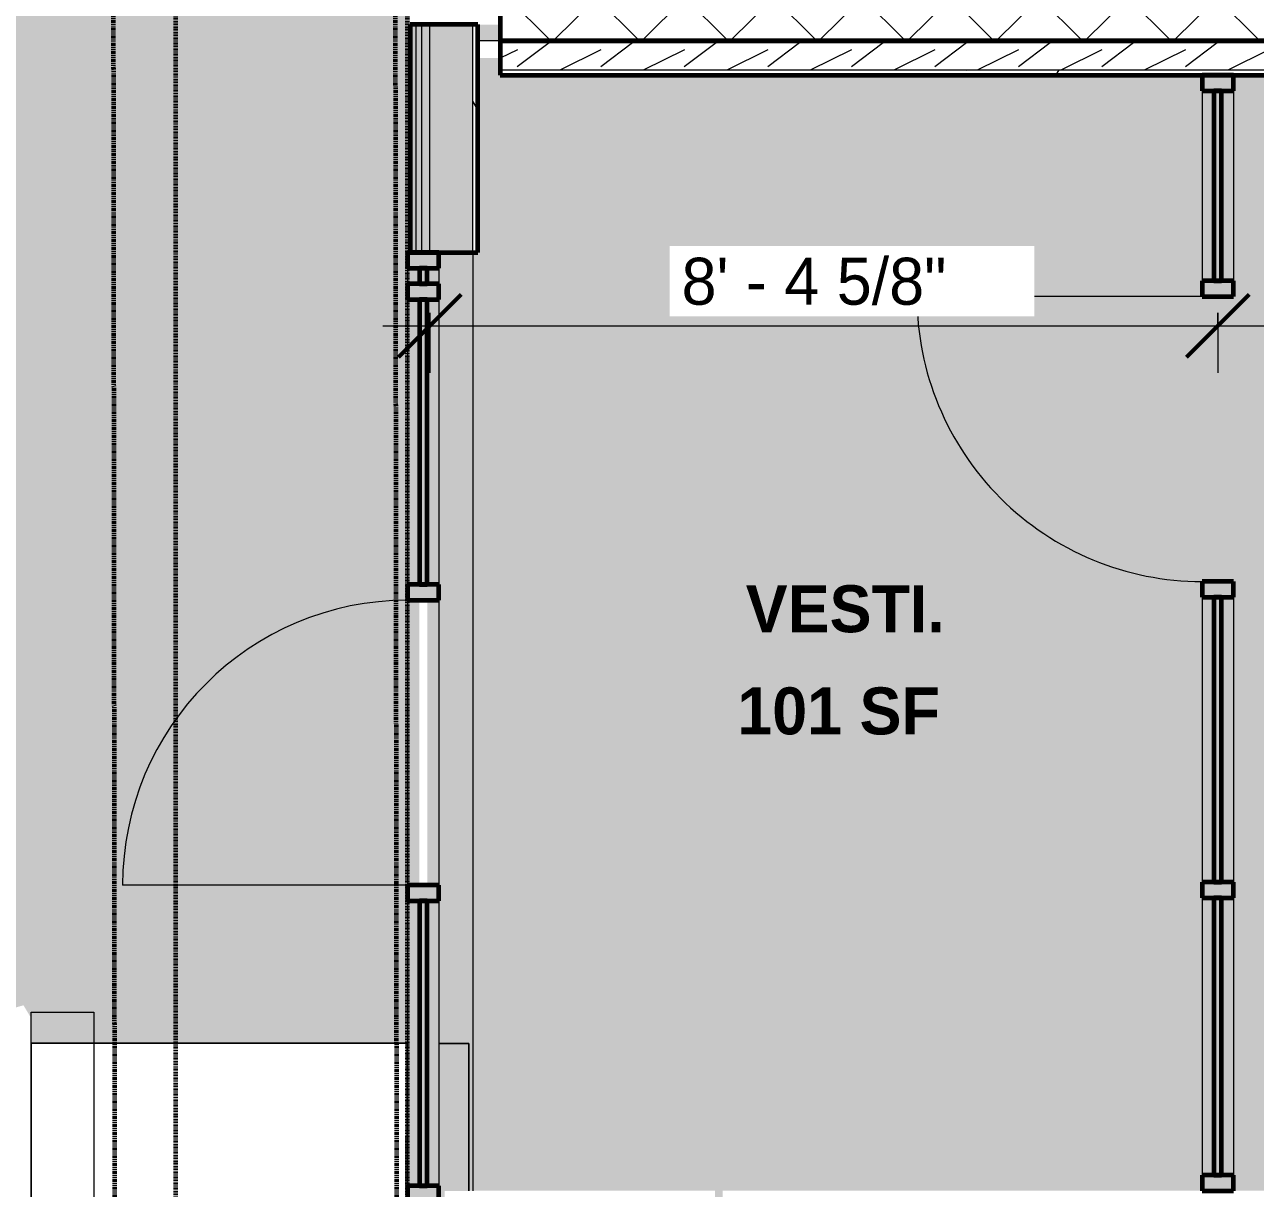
# Model space of a CAD drawing. Header units: inches. Extents: x -4105 to -1989, y 10980 to 12341.
# Drawn here: x -3880 to -3722.9, y 11280.5 to 11429.1 of the extents above; entities that cross this region are included whole.
import ezdxf

# ---------------------------------------------------------------- set-up
doc = ezdxf.new("R2010")
doc.units = ezdxf.units.IN
doc.header["$MEASUREMENT"] = 0
doc.linetypes.add('Dash 1_16_', pattern=[0.125, 0.0625, -0.0625])
doc.linetypes.add('Double Dash 3_8_', pattern=[1, 0.375, -0.125, 0.125, -0.125, 0.125, -0.125])
for name, color, linetype, lineweight in [('0-1', 7, 'Continuous', 5), ('0-2', 250, 'Continuous', 18), ('0-4', 130, 'Double Dash 3_8_', 60), ('A-ANNO-DIMS', 211, 'Continuous', 9), ('A-ANNO-DIMS-64', 211, 'Continuous', 9), ('A-AREA-IDEN', 2, 'Continuous', 9), ('A-DOOR', 31, 'Continuous', 18), ('A-DOOR-1', 31, 'Continuous', 9), ('A-DOOR-4', 7, 'Continuous', 9), ('A-FLOR-1', 9, 'Continuous', 5), ('A-FLOR-2', 250, 'Continuous', 18), ('A-GLAZ-CURT', 52, 'Continuous', 9), ('A-GLAZ-CURT-1', 10, 'Continuous', 9), ('A-GLAZ-CURT-2', 130, 'Continuous', 60), ('A-GLAZ-CURT-3', 52, 'Continuous', 60), ('A-GLAZ-CWMG', 51, 'Continuous', 9), ('A-GLAZ-CWMG-1', 27, 'Continuous', 9), ('A-GLAZ-CWMG-2', 7, 'Continuous', 9), ('A-GLAZ-CWMG-3', 130, 'Continuous', 60), ('A-GLAZ-CWMG-4', 51, 'Continuous', 60), ('A-WALL', 113, 'Continuous', 18), ('A-WALL-1', 113, 'Continuous', 60), ('A-WALL-3', 243, 'Continuous', 18), ('A-WALL-4', 8, 'Continuous', 5), ('A-WALL-5', 250, 'Continuous', 18), ('A-WALL-6', 130, 'Continuous', 60), ('A-WALL-8', 113, 'Continuous', 5), ('A-WALL-PATT-1', 111, 'Continuous', 9), ('A-WALL-PATT-2', 253, 'Continuous', 9), ('A-WALL-PATT-3', 252, 'Continuous', 9), ('C-PROP-LINE-1', 130, 'Double Dash 3_8_', 60), ('C-PROP-LINE-2', 91, 'Dash 1_16_', 60), ('C-TOPO', 7, 'Continuous', 9), ('S-FNDN', 32, 'Continuous', 18), ('S-FNDN-1', 8, 'Continuous', 5), ('S-FNDN-2', 250, 'Continuous', 18), ('S-FNDN-3', 32, 'Continuous', 5)]:
    doc.layers.add(name, color=color, linetype=linetype, lineweight=lineweight)
doc.layers.add('A-AREA-PATT-1', color=7, linetype='Continuous', lineweight=9, transparency=1)
doc.styles.add('Century Gothic_1', font='ufonts.com_century-gothic.ttf', dxfattribs={"height": 6})
doc.styles.add('Century Gothic_B_1', font='GOTHICB.TTF', dxfattribs={"height": 6})
doc.dimstyles.new('OD__1_8__Tol__', dxfattribs={"dimscale": 12, "dimtxt": 6.26501, "dimasz": 0.666667, "dimexe": 0.5, "dimexo": 0.333333, "dimgap": 0.083333, "dimtad": 1, "dimdec": 3, "dimrnd": 0.125, "dimzin": 3, "dimdsep": 46, "dimlunit": 4, "dimtxsty": 'Century Gothic_1', "dimblk1": 'OBLIQUE', "dimblk2": 'OBLIQUE', "dimsah": 1, "dimcen": 0.09, "dimdle": 0.5, "dimazin": 0, "dimtfac": 1, "dimtdec": 4, "dimtix": 1, "dimtmove": 0, "dimatfit": 3, "dimfxl": 1, "dimtvp": 1, "dimtfill": 1, "dimfrac": 2, "dimtolj": 1, "dimtzin": 0, "dimarcsym": 2})
pattern_1 = [(0, (0, 0), (20.48, 5.12), [0.845, -14.515, 0.845, -14.515, -81.92]), (0, (0, 0), (20.48, 5.12), [-30.72, 0.845, -29.875, 0.845, -14.515, -35.84]), (0, (0, 0), (20.48, 5.12), [-76.8, 0.845, -9.395, 0.845, -24.755]), (120, (7.68, 2.56), (-14.67405, 15.1762003), [0.845, -14.515, 0.845, -14.515, -81.92]), (120, (7.68, 2.56), (-14.67405, 15.1762003), [-30.72, 0.845, -29.875, 0.845, -14.515, -35.84]), (120, (7.68, 2.56), (-14.67405, 15.1762003), [-76.8, 0.845, -9.395, 0.845, -24.755]), (240, (10.24, 12.8), (-5.80595, -20.2962003), [0.845, -14.515, 0.845, -14.515, -81.92]), (240, (10.24, 12.8), (-5.80595, -20.2962003), [-30.72, 0.845, -29.875, 0.845, -14.515, -35.84]), (240, (10.24, 12.8), (-5.80595, -20.2962003), [-76.8, 0.845, -9.395, 0.845, -24.755])]

# ---------------------------------------------------------------- blocks, each defined once
blk = doc.blocks.new('CTR  - Topography_rvt-1-ENLARGED FLOOR PLAN - 1ST FLOOR PLAN - EAST')
at = {"layer": 'C-TOPO'}
for p, q in [((-3879.22, 11298.78), (-3879.22, 11299.01)), ((-3879.22, 11299.01), (-3870.14, 11299.01)), ((-3870.14, 11299.01), (-3879.22, 11299.01)), ((-3879.22, 11299.01), (-3879.22, 11298.78)), ((-3879.22, 11299.01), (-3879.22, 11298.78)), ((-3879.22, 11299.01), (-3831.22, 11299.01)), ((-3879.22, 11298.78), (-3879.22, 11295.09)), ((-3879.22, 11295.09), (-3879.22, 11298.78)), ((-3879.22, 11298.78), (-3879.22, 11295.09)), ((-3870.14, 11299.01), (-3831.22, 11299.01)), ((-3831.22, 11299.01), (-3870.14, 11299.01)), ((-3831.22, 11299.01), (-3831.22, 11287.13)), ((-3831.22, 11287.13), (-3831.22, 11299.01)), ((-3831.22, 11287.13), (-3831.22, 11299.01)), ((-3879.22, 11295.09), (-3879.22, 11220.1)), ((-3879.22, 11220.1), (-3879.22, 11295.09)), ((-3879.22, 11295.09), (-3879.22, 11220.1))]:
    blk.add_line(p, q, dxfattribs=at)
blk = doc.blocks.new('Rectangular Mullion - 2_ x 4_ rectangular-2110444-ENLARGED FLOOR PLAN - 1ST FLOOR PLAN - EAST')
at = {"layer": 'A-GLAZ-CWMG-1'}
blk.add_hatch(color=256, dxfattribs=at).paths.add_polyline_path([(-2, 0.81), (-2, 2), (0, 2), (0, -2), (-2, -2), (-2, 0.5)], flags=0)
at = {"layer": 'A-GLAZ-CWMG-3'}
for p, q in [((-2, 2), (0, 2)), ((-2, -2), (-2, 2)), ((0, 2), (0, -2)), ((0, -2), (-2, -2))]:
    blk.add_line(p, q, dxfattribs=at)
blk = doc.blocks.new('System Panel - Glazed-2110446-ENLARGED FLOOR PLAN - 1ST FLOOR PLAN - EAST')
at = {"layer": 'A-GLAZ-CURT-1'}
blk.add_hatch(color=256, dxfattribs=at).paths.add_polyline_path([(-18.2, -0.5), (18.2, -0.5), (18.2, 0.5), (-18.2, 0.5), (-18.2, 0.19)], flags=0)
at = {"layer": 'A-GLAZ-CURT-2'}
for p, q in [((18.2, 0.5), (-18.2, 0.5)), ((-18.2, 0.5), (-18.2, -0.5)), ((18.2, -0.5), (18.2, 0.5)), ((-18.2, -0.5), (18.2, -0.5))]:
    blk.add_line(p, q, dxfattribs=at)
blk = doc.blocks.new('Storefront_Entry_Door-_Single_7051 - Store Front Single Door-2110447-ENLARGED FLOOR PLAN - 1ST FLOOR PLAN - EAST')
at = {"layer": 'A-DOOR-4'}
blk.add_line((-18.2, 2), (-18.2, 38.4), dxfattribs=at)
blk.add_arc((-18.2, 2), 36.4, 0, 90, dxfattribs=at)
blk = doc.blocks.new('System Panel - Glazed-2110448-ENLARGED FLOOR PLAN - 1ST FLOOR PLAN - EAST')
at = {"layer": 'A-GLAZ-CURT-1'}
blk.add_hatch(color=256, dxfattribs=at).paths.add_polyline_path([(-1, 0.19), (-1, -0.5), (1, -0.5), (1, 0.5), (-1, 0.5)], flags=0)
at = {"layer": 'A-GLAZ-CURT-2'}
for p, q in [((1, 0.5), (-1, 0.5)), ((-1, 0.5), (-1, -0.5)), ((1, -0.5), (1, 0.5)), ((-1, -0.5), (1, -0.5))]:
    blk.add_line(p, q, dxfattribs=at)
blk = doc.blocks.new('Rectangular Mullion - 2_ x 4_ rectangular-1900522-ENLARGED FLOOR PLAN - 1ST FLOOR PLAN - EAST')
at = {"layer": 'A-GLAZ-CWMG-1'}
h = blk.add_hatch(color=256, dxfattribs=at)
h.paths.add_polyline_path([(-3827.88, 11357.58), (-3827.14, 11357.58), (-3827.14, 11393.98), (-3828.64, 11393.98), (-3828.64, 11357.58), (-3828.32, 11357.58)], flags=0)
h.paths.add_polyline_path([(-3831.14, 11357.58), (-3829.64, 11357.58), (-3829.64, 11393.98), (-3831.14, 11393.98)], flags=0)
at = {"layer": 'A-GLAZ-CWMG-2'}
for p, q in [((-3831.14, 11393.98), (-3831.14, 11357.58)), ((-3827.14, 11393.98), (-3827.14, 11357.58))]:
    blk.add_line(p, q, dxfattribs=at)
blk = doc.blocks.new('Rectangular Mullion - 2_ x 4_ rectangular-1948705-ENLARGED FLOOR PLAN - 1ST FLOOR PLAN - EAST')
at = {"layer": 'A-GLAZ-CWMG-1'}
h = blk.add_hatch(color=256, dxfattribs=at)
h.paths.add_polyline_path([(-3830.07, 11395.98), (-3829.64, 11395.98), (-3829.64, 11397.98), (-3831.14, 11397.98), (-3831.14, 11395.98), (-3830.82, 11395.98)], flags=0)
h.paths.add_polyline_path([(-3827.14, 11395.98), (-3827.14, 11395.98), (-3827.14, 11397.98), (-3828.64, 11397.98), (-3828.64, 11395.98), (-3828.32, 11395.98)], flags=0)
at = {"layer": 'A-GLAZ-CWMG-2'}
for p, q in [((-3831.14, 11397.98), (-3831.14, 11395.98)), ((-3827.14, 11397.98), (-3827.14, 11395.98))]:
    blk.add_line(p, q, dxfattribs=at)
blk = doc.blocks.new('Rectangular Mullion - 2_ x 4_ rectangular-2110449-ENLARGED FLOOR PLAN - 1ST FLOOR PLAN - EAST')
at = {"layer": 'A-GLAZ-CWMG-1'}
blk.add_hatch(color=256, dxfattribs=at).paths.add_polyline_path([(-1, 1.14), (-1, 2), (1, 2), (1, -2), (-1, -2), (-1, 0.81)], flags=0)
at = {"layer": 'A-GLAZ-CWMG-3'}
for p, q in [((-1, 2), (1, 2)), ((-1, -2), (-1, 2)), ((1, 2), (1, -2)), ((1, -2), (-1, -2))]:
    blk.add_line(p, q, dxfattribs=at)
blk = doc.blocks.new('Family - ___-1878357-ENLARGED FLOOR PLAN - 1ST FLOOR PLAN - EAST')
at = {"layer": 'C-PROP-LINE-1'}
blk.add_line((-3869.45, 12124.69), (-3868.32, 11044.23), dxfattribs=at)
blk = doc.blocks.new('Family - ___-1878392-ENLARGED FLOOR PLAN - 1ST FLOOR PLAN - EAST')
at = {"layer": 'C-PROP-LINE-1'}
blk.add_line((-3833.41, 12088.69), (-3832.32, 11044.23), dxfattribs=at)
blk = doc.blocks.new('CTR - 1st Phase - Shell_rvt-1-ENLARGED FLOOR PLAN - 1ST FLOOR PLAN - EAST')
at = {"layer": 'A-FLOR-1'}
h = blk.add_hatch(color=256, dxfattribs=at)
h.paths.add_polyline_path([(-3905.12, 11298.99), (-3881.57, 11299.01), (-3881.57, 11303.46), (-3880.19, 11303.85), (-3879.22, 11302.24), (-3879.22, 11302.99), (-3871.22, 11302.99), (-3871.22, 11299.01), (-3831.14, 11299.01), (-3831.14, 11399.98), (-3830.82, 11399.98), (-3830.82, 11434.99), (-3905.12, 11434.99), (-3905.12, 11299.01)], flags=0)
h.paths.add_polyline_path([(-3819.32, 11426.99), (-3819.32, 11429.08), (-3822.2, 11429.08), (-3822.2, 11426.99), (-3819.67, 11426.99)], flags=0)
at = {"layer": 'A-WALL-3'}
h = blk.add_hatch(color=256, dxfattribs=at)
h.paths.add_polyline_path([(-3830.07, 11068.36), (-3830.07, 11164.59), (-3830.82, 11164.59), (-3830.82, 11068.36)], flags=0)
h.paths.add_polyline_path([(-3830.82, 11399.98), (-3830.07, 11399.98), (-3830.07, 11429.08), (-3830.82, 11429.08), (-3830.82, 11419.24)], flags=0)
at = {"layer": 'A-WALL-4'}
h = blk.add_hatch(color=256, dxfattribs=at)
h.paths.add_polyline_path([(-3830.07, 11068.36), (-3829.32, 11068.36), (-3829.32, 11164.59), (-3830.07, 11164.59), (-3830.07, 11089.97)], flags=0)
h.paths.add_polyline_path([(-3829.32, 11399.98), (-3829.32, 11429.08), (-3830.07, 11429.08), (-3830.07, 11399.98)], flags=0)
at = {"layer": 'A-WALL-PATT-2'}
h = blk.add_hatch(dxfattribs=at)
h.set_pattern_fill('FP_15', color=256, style=0, pattern_type=2)
h.set_pattern_definition([(0, (0, 0), (0, 3.199), []), (315, (0, 0), (3.19895108, 0), [4.524, -4.524]), (45, (0, 0), (3.19895108, 0), [4.524, -4.524])])
h.paths.add_polyline_path([(-3828.32, 11068.36), (-3828.32, 11164.59), (-3829.32, 11164.59), (-3829.32, 11068.36)], flags=0)
h.paths.add_polyline_path([(-3828.32, 11399.98), (-3828.32, 11429.08), (-3829.32, 11429.08), (-3829.32, 11399.98)], flags=0)
h = blk.add_hatch(dxfattribs=at)
h.set_pattern_fill('FP_14', color=256, style=0, pattern_type=2)
h.set_pattern_definition([(161.57, (0.32, 0.32), (-2.560496185, -0.000537386), [0, -18.214, 2.022, 0]), (18.43, (-0.32, 0.32), (-2.560496185, 0.000537386), [0, -18.214, 2.022, 0]), (108.43, (0.32, 0.32), (1.27922091, -6.400876726), [6.07, -14.166]), (71.57, (-0.32, 0.32), (1.27922091, 6.400876726), [6.07, -14.166])])
h.paths.add_polyline_path([(-3828.13, 11068.36), (-3822.82, 11068.36), (-3822.82, 11164.59), (-3828.32, 11164.59), (-3828.32, 11068.36)], flags=0)
h.paths.add_polyline_path([(-3828.32, 11399.98), (-3822.82, 11399.98), (-3822.82, 11429.08), (-3828.32, 11429.08), (-3828.32, 11419.24)], flags=0)
h = blk.add_hatch(dxfattribs=at)
h.set_pattern_fill('FP_1', color=256, style=0, pattern_type=2)
h.set_pattern_definition(pattern_1)
h.paths.add_polyline_path([(-3822.82, 11068.36), (-3822.2, 11068.36), (-3822.2, 11123.19), (-3822.72, 11123.19), (-3822.72, 11129.19), (-3822.2, 11129.19), (-3822.2, 11164.59), (-3822.82, 11164.59), (-3822.82, 11081.73)], flags=0)
h.paths.add_polyline_path([(-3822.2, 11399.98), (-3822.2, 11429.08), (-3822.82, 11429.08), (-3822.82, 11399.98)], flags=0)
at = {"layer": 'S-FNDN-1'}
h = blk.add_hatch(color=256, dxfattribs=at)
h.paths.add_polyline_path([(-3830.82, 11068.36), (-3830.82, 11164.59), (-3831.14, 11164.59), (-3831.14, 11298.99), (-3831.22, 11298.99), (-3831.24, 11287.13), (-3831.32, 11287.13), (-3831.32, 11068.36), (-3831, 11068.36)], flags=0)
h.paths.add_polyline_path([(-3825.69, 11185.56), (-3823.32, 11185.56), (-3823.32, 11276.16), (-3826.41, 11276.16), (-3826.41, 11280.16), (-3823.32, 11280.16), (-3823.32, 11298.99), (-3827.14, 11298.99), (-3827.14, 11185.56)], flags=0)
h.paths.add_polyline_path([(-3830.82, 11552.9), (-3830.82, 11567.79), (-3831.32, 11567.79), (-3831.32, 11552.9)], flags=0)
h.paths.add_polyline_path([(-3831.32, 11434.99), (-3830.82, 11434.99), (-3830.82, 11552.9), (-3831.32, 11552.9), (-3831.32, 11438.99)], flags=0)
h.paths.add_polyline_path([(-3820.09, 11552.9), (-3819.32, 11552.9), (-3819.32, 11567.79), (-3819.85, 11567.79), (-3819.85, 11566.79), (-3821.85, 11566.79), (-3821.85, 11567.79), (-3822.2, 11567.79), (-3822.2, 11566.51), (-3820.09, 11566.51), (-3820.09, 11565.51), (-3822.2, 11565.51), (-3822.2, 11552.9), (-3820.92, 11552.9)], flags=0)
at = {"layer": 'A-FLOR-2'}
for p, q in [((-3819.32, 11426.99), (-3822.2, 11426.99)), ((-3822.82, 11399.98), (-3822.82, 11280.16)), ((-3831.22, 11298.99), (-3831.14, 11298.99)), ((-3827.14, 11298.99), (-3823.32, 11298.99)), ((-3823.32, 11298.99), (-3823.32, 11280.16))]:
    blk.add_line(p, q, dxfattribs=at)
at = {"layer": 'A-WALL-5'}
for p, q in [((-3830.07, 11399.98), (-3830.07, 11429.08)), ((-3829.32, 11399.98), (-3829.32, 11429.08)), ((-3828.32, 11399.98), (-3828.32, 11429.08)), ((-3822.82, 11399.98), (-3822.82, 11429.08))]:
    blk.add_line(p, q, dxfattribs=at)
at = {"layer": 'A-WALL-6'}
for p, q in [((-3830.82, 11429.08), (-3830.82, 11399.98)), ((-3822.2, 11429.08), (-3830.82, 11429.08)), ((-3822.2, 11399.98), (-3822.2, 11429.08)), ((-3830.82, 11399.98), (-3822.2, 11399.98))]:
    blk.add_line(p, q, dxfattribs=at)
at = {"layer": 'S-FNDN-2'}
for p, q in [((-3831.14, 11298.99), (-3831.22, 11298.99)), ((-3823.32, 11298.99), (-3827.14, 11298.99)), ((-3823.32, 11280.16), (-3823.32, 11298.99)), ((-3831.32, 11068.36), (-3831.32, 11287.13))]:
    blk.add_line(p, q, dxfattribs=at)
at = {"layer": '0-2', "extrusion": (0, 0, -1), "rotation": 90.000000000001}
for name, p in [('Rectangular Mullion - 2_ x 4_ rectangular-2110444-ENLARGED FLOOR PLAN - 1ST FLOOR PLAN - EAST', (3829.14, 11399.98)), ('Rectangular Mullion - 2_ x 4_ rectangular-2110449-ENLARGED FLOOR PLAN - 1ST FLOOR PLAN - EAST', (3829.14, 11394.98)), ('Rectangular Mullion - 2_ x 4_ rectangular-2110449-ENLARGED FLOOR PLAN - 1ST FLOOR PLAN - EAST', (3829.14, 11356.58)), ('Rectangular Mullion - 2_ x 4_ rectangular-2110449-ENLARGED FLOOR PLAN - 1ST FLOOR PLAN - EAST', (3829.14, 11318.18)), ('Rectangular Mullion - 2_ x 4_ rectangular-2110449-ENLARGED FLOOR PLAN - 1ST FLOOR PLAN - EAST', (3829.14, 11279.78))]:
    blk.add_blockref(name, p, dxfattribs=at)
at = {"layer": '0-2'}
for name, p in [('Rectangular Mullion - 2_ x 4_ rectangular-1948705-ENLARGED FLOOR PLAN - 1ST FLOOR PLAN - EAST', (0, 0)), ('Rectangular Mullion - 2_ x 4_ rectangular-1900522-ENLARGED FLOOR PLAN - 1ST FLOOR PLAN - EAST', (0, 0)), ('Rectangular Mullion - 2_ x 4_ rectangular-1900522-ENLARGED FLOOR PLAN - 1ST FLOOR PLAN - EAST', (0, -38.4)), ('Rectangular Mullion - 2_ x 4_ rectangular-1900522-ENLARGED FLOOR PLAN - 1ST FLOOR PLAN - EAST', (0, -76.8))]:
    blk.add_blockref(name, p, dxfattribs=at)
at = {"layer": '0-2', "rotation": 89.999999999999}
for name, p in [('System Panel - Glazed-2110448-ENLARGED FLOOR PLAN - 1ST FLOOR PLAN - EAST', (-3829.14, 11396.98)), ('System Panel - Glazed-2110446-ENLARGED FLOOR PLAN - 1ST FLOOR PLAN - EAST', (-3829.14, 11375.78)), ('Storefront_Entry_Door-_Single_7051 - Store Front Single Door-2110447-ENLARGED FLOOR PLAN - 1ST FLOOR PLAN - EAST', (-3829.14, 11337.38)), ('System Panel - Glazed-2110446-ENLARGED FLOOR PLAN - 1ST FLOOR PLAN - EAST', (-3829.14, 11298.98))]:
    blk.add_blockref(name, p, dxfattribs=at)
at = {"layer": '0-4'}
for name in ['Family - ___-1878357-ENLARGED FLOOR PLAN - 1ST FLOOR PLAN - EAST', 'Family - ___-1878392-ENLARGED FLOOR PLAN - 1ST FLOOR PLAN - EAST']:
    blk.add_blockref(name, (0, 0), dxfattribs=at)
blk = doc.blocks.new('CTR - 1st Phase -Stairs _ Elevators_rvt-1-ENLARGED FLOOR PLAN - 1ST FLOOR PLAN - EAST')
at = {"layer": 'A-WALL-PATT-3'}
h = blk.add_hatch(dxfattribs=at)
h.set_pattern_fill('FP_19', color=256, style=0, pattern_type=2)
h.set_pattern_definition([(45, (0, 0), (-5.656854, 5.656854), []), (135, (0, 0), (-5.656854, -5.656854), [])])
h.paths.add_polyline_path([(-3595.32, 11426.99), (-3595.32, 11434.99), (-3607, 11434.99), (-3607, 11426.99), (-3605.97, 11426.99)], flags=0)
h.paths.add_polyline_path([(-3763.83, 11426.99), (-3647, 11426.99), (-3647, 11434.99), (-3819.32, 11434.99), (-3819.32, 11426.99)], flags=0)
at = {"layer": 'A-WALL-6'}
for p, q in [((-3819.32, 11434.99), (-3819.32, 11426.99)), ((-3819.32, 11426.99), (-3647, 11426.99))]:
    blk.add_line(p, q, dxfattribs=at)
blk = doc.blocks.new('System Panel - Glazed-2030649-ENLARGED FLOOR PLAN - 1ST FLOOR PLAN - EAST')
at = {"layer": 'A-GLAZ-CURT'}
blk.add_hatch(color=256, dxfattribs=at).paths.add_polyline_path([(-17.7, 0.5), (-17.7, -0.5), (17.7, -0.5), (17.7, 0.5), (-5.21, 0.5)], flags=0)
at = {"layer": 'A-GLAZ-CURT-3'}
for p, q in [((17.7, 0.5), (-17.7, 0.5)), ((-17.7, 0.5), (-17.7, -0.5)), ((17.7, -0.5), (17.7, 0.5)), ((-17.7, -0.5), (17.7, -0.5))]:
    blk.add_line(p, q, dxfattribs=at)
blk = doc.blocks.new('Rectangular Mullion - 2_ x 4_ rectangular-1890816-ENLARGED FLOOR PLAN - 1ST FLOOR PLAN - EAST')
at = {"layer": 'A-GLAZ-CWMG'}
h = blk.add_hatch(color=256, dxfattribs=at)
h.paths.add_polyline_path([(-3729.72, 11282.16), (-3728.22, 11282.16), (-3728.22, 11317.56), (-3729.72, 11317.56), (-3729.72, 11294.72)], flags=0)
h.paths.add_polyline_path([(-3725.72, 11282.16), (-3725.72, 11317.56), (-3727.22, 11317.56), (-3727.22, 11282.16)], flags=0)
for p, q in [((-3729.72, 11317.56), (-3729.72, 11282.16)), ((-3725.72, 11317.56), (-3725.72, 11282.16))]:
    blk.add_line(p, q, dxfattribs=at)
blk = doc.blocks.new('Rectangular Mullion - 2_ x 4_ rectangular-2030642-ENLARGED FLOOR PLAN - 1ST FLOOR PLAN - EAST')
at = {"layer": 'A-GLAZ-CWMG'}
blk.add_hatch(color=256, dxfattribs=at).paths.add_polyline_path([(-2, -2), (-2, 2), (0, 2), (0, -2), (-1.51, -2)], flags=0)
at = {"layer": 'A-GLAZ-CWMG-4'}
for p, q in [((-2, 2), (0, 2)), ((-2, -2), (-2, 2)), ((0, 2), (0, -2)), ((0, -2), (-2, -2))]:
    blk.add_line(p, q, dxfattribs=at)
blk = doc.blocks.new('Rectangular Mullion - 2_ x 4_ rectangular-2030650-ENLARGED FLOOR PLAN - 1ST FLOOR PLAN - EAST')
at = {"layer": 'A-GLAZ-CWMG'}
blk.add_hatch(color=256, dxfattribs=at).paths.add_polyline_path([(0, -0.5), (0, 2), (-2, 2), (-2, -2), (0, -2)], flags=0)
at = {"layer": 'A-GLAZ-CWMG-4'}
for p, q in [((0, 2), (-2, 2)), ((-2, 2), (-2, -2)), ((0, -2), (0, 2)), ((-2, -2), (0, -2))]:
    blk.add_line(p, q, dxfattribs=at)
blk = doc.blocks.new('Storefront_Entry_Door-_Single_7051 - Store Front Single Door-2030651-ENLARGED FLOOR PLAN - 1ST FLOOR PLAN - EAST')
at = {"layer": 'A-DOOR-1'}
blk.add_line((-18.2, -2), (-18.2, -38.4), dxfattribs=at)
blk.add_arc((-18.2, -2), 36.4, 270, 360, dxfattribs=at)
blk = doc.blocks.new('Rectangular Mullion - 2_ x 4_ rectangular-2030640-ENLARGED FLOOR PLAN - 1ST FLOOR PLAN - EAST')
at = {"layer": 'A-GLAZ-CWMG'}
blk.add_hatch(color=256, dxfattribs=at).paths.add_polyline_path([(1, -2), (-1, -2), (-1, 2), (1, 2), (1, -0.5)], flags=0)
at = {"layer": 'A-GLAZ-CWMG-4'}
for p, q in [((-1, 2), (1, 2)), ((-1, -2), (-1, 2)), ((1, 2), (1, -2)), ((1, -2), (-1, -2))]:
    blk.add_line(p, q, dxfattribs=at)
blk = doc.blocks.new('System Panel - Glazed-2088886-ENLARGED FLOOR PLAN - 1ST FLOOR PLAN - EAST')
at = {"layer": 'A-GLAZ-CURT'}
blk.add_hatch(color=256, dxfattribs=at).paths.add_polyline_path([(-12.13, -0.5), (12.13, -0.5), (12.13, 0.5), (-12.13, 0.5)], flags=0)
at = {"layer": 'A-GLAZ-CURT-3'}
for p, q in [((12.13, 0.5), (-12.13, 0.5)), ((-12.13, 0.5), (-12.13, -0.5)), ((12.13, -0.5), (12.13, 0.5)), ((-12.13, -0.5), (12.13, -0.5))]:
    blk.add_line(p, q, dxfattribs=at)
blk = doc.blocks.new('System Panel - Glazed-2030653-ENLARGED FLOOR PLAN - 1ST FLOOR PLAN - EAST')
at = {"layer": 'A-GLAZ-CURT'}
blk.add_hatch(color=256, dxfattribs=at).paths.add_polyline_path([(-18.2, 0.5), (-18.2, -0.5), (18.2, -0.5), (18.2, 0.5)], flags=0)
at = {"layer": 'A-GLAZ-CURT-3'}
for p, q in [((18.2, 0.5), (-18.2, 0.5)), ((-18.2, 0.5), (-18.2, -0.5)), ((18.2, -0.5), (18.2, 0.5)), ((-18.2, -0.5), (18.2, -0.5))]:
    blk.add_line(p, q, dxfattribs=at)
blk = doc.blocks.new('Rectangular Mullion - 2_ x 4_ rectangular-2088885-ENLARGED FLOOR PLAN - 1ST FLOOR PLAN - EAST')
at = {"layer": 'A-GLAZ-CWMG'}
h = blk.add_hatch(color=256, dxfattribs=at)
h.paths.add_polyline_path([(-3728.22, 11396.36), (-3728.22, 11420.61), (-3729.72, 11420.61), (-3729.72, 11396.36)], flags=0)
h.paths.add_polyline_path([(-3725.72, 11396.36), (-3725.72, 11420.61), (-3727.22, 11420.61), (-3727.22, 11396.36)], flags=0)
for p, q in [((-3729.72, 11420.61), (-3729.72, 11396.36)), ((-3725.72, 11420.61), (-3725.72, 11396.36))]:
    blk.add_line(p, q, dxfattribs=at)
blk = doc.blocks.new('Rectangular Mullion - 2_ x 4_ rectangular-2030648-ENLARGED FLOOR PLAN - 1ST FLOOR PLAN - EAST')
at = {"layer": 'A-GLAZ-CWMG'}
blk.add_hatch(color=256, dxfattribs=at).paths.add_polyline_path([(-1, -2), (-1, 2), (1, 2), (1, -2)], flags=0)
at = {"layer": 'A-GLAZ-CWMG-4'}
for p, q in [((-1, 2), (1, 2)), ((-1, -2), (-1, 2)), ((1, 2), (1, -2)), ((1, -2), (-1, -2))]:
    blk.add_line(p, q, dxfattribs=at)
blk = doc.blocks.new('Rectangular Mullion - 2_ x 4_ rectangular-1978850-ENLARGED FLOOR PLAN - 1ST FLOOR PLAN - EAST')
at = {"layer": 'A-GLAZ-CWMG'}
h = blk.add_hatch(color=256, dxfattribs=at)
h.paths.add_polyline_path([(-3254.32, 11469.79), (-3217.92, 11469.79), (-3217.92, 11471.29), (-3254.32, 11471.29)], flags=0)
h.paths.add_polyline_path([(-3254.32, 11472.29), (-3217.92, 11472.29), (-3217.92, 11473.79), (-3254.32, 11473.79)], flags=0)
for p, q in [((-3254.32, 11473.79), (-3217.92, 11473.79)), ((-3254.32, 11469.79), (-3217.92, 11469.79))]:
    blk.add_line(p, q, dxfattribs=at)
blk = doc.blocks.new('Family - ___-1870007-ENLARGED FLOOR PLAN - 1ST FLOOR PLAN - EAST')
at = {"layer": 'C-PROP-LINE-2'}
blk.add_line((-3860.72, 11044.23), (-3860.72, 11433.39), dxfattribs=at)
blk = doc.blocks.new('Family - ___-1870574-ENLARGED FLOOR PLAN - 1ST FLOOR PLAN - EAST')
at = {"layer": 'C-PROP-LINE-2'}
blk.add_line((-3831.16, 11044.23), (-3831.16, 12088.59), dxfattribs=at)
blk = doc.blocks.new('DIMBLOCK109-ENLARGED FLOOR PLAN - 1ST FLOOR PLAN - EAST')
at = {"layer": 'A-ANNO-DIMS-64', "lineweight": 50}
for p, q in [((-3828.32, 11390.62), (-3824.32, 11394.62)), ((-3727.72, 11390.62), (-3723.72, 11394.62)), ((-3828.32, 11390.62), (-3832.32, 11386.62)), ((-3727.72, 11390.62), (-3731.72, 11386.62))]:
    blk.add_line(p, q, dxfattribs=at)
at = {"layer": 'A-ANNO-DIMS-64'}
for p, q in [((-3828.32, 11392.28), (-3828.32, 11384.62)), ((-3828.32, 11390.62), (-3828.32, 11392.28)), ((-3727.72, 11392.28), (-3727.72, 11384.62)), ((-3727.72, 11390.62), (-3727.72, 11392.28)), ((-3834.32, 11390.62), (-3727.72, 11390.62))]:
    blk.add_line(p, q, dxfattribs=at)
at = {"layer": 'A-ANNO-DIMS-64', "color": 0, "insert": (-3796.17, 11399.31), "char_height": 6, "width": 43.5567, "attachment_point": 1, "line_spacing_factor": 0.984502, "style": 'Century Gothic_1', "bg_fill": 3, "box_fill_scale": 1.25, "bg_fill_color": 256, "bg_fill_true_color": 13158600, "bg_fill_transparency": 0}
blk.add_mtext('8\' - 4 5/8"', dxfattribs=at)
blk = doc.blocks.new('_Oblique')
at = {"color": 0, "linetype": 'ByBlock', "lineweight": -2}
blk.add_line((-0.5, -0.5), (0.5, 0.5), dxfattribs=at)
blk = doc.blocks.new('DIMBLOCK110-ENLARGED FLOOR PLAN - 1ST FLOOR PLAN - EAST')
at = {"layer": 'A-ANNO-DIMS-64'}
for p, q in [((-3636.32, 11284.16), (-3636.32, 11396.62)), ((-3727.72, 11392.28), (-3727.72, 11384.62)), ((-3727.72, 11390.62), (-3727.72, 11392.28)), ((-3727.72, 11390.62), (-3636.32, 11390.62)), ((-3636.32, 11390.62), (-3636.32, 11284.16))]:
    blk.add_line(p, q, dxfattribs=at)
at = {"layer": 'A-ANNO-DIMS-64', "lineweight": 50}
for p, q in [((-3727.72, 11390.62), (-3723.72, 11394.62)), ((-3636.32, 11390.62), (-3632.32, 11394.62)), ((-3727.72, 11390.62), (-3731.72, 11386.62)), ((-3636.32, 11390.62), (-3640.32, 11386.62))]:
    blk.add_line(p, q, dxfattribs=at)
at = {"layer": 'A-ANNO-DIMS-64', "color": 0, "insert": (-3700.17, 11399.31), "char_height": 6, "width": 43.5567, "attachment_point": 1, "line_spacing_factor": 0.984502, "style": 'Century Gothic_1', "bg_fill": 3, "box_fill_scale": 1.25, "bg_fill_color": 256, "bg_fill_true_color": 13158600, "bg_fill_transparency": 0}
blk.add_mtext('7\' - 7 3/8"', dxfattribs=at)

msp = doc.modelspace()

# ---------------------------------------------------------------- hatches: boundary and pattern name
at = {"layer": 'A-AREA-PATT-1'}
h = msp.add_hatch(color=256, dxfattribs=at)
h.paths.add_polyline_path([(-3563.1208, 11244.3894), (-3563.1208, 11244.5986), (-3565.4013, 11244.7305), (-3567.2694, 11244.9193), (-3568.7324, 11245.1293), (-3569.7975, 11245.3252), (-3570.7076, 11245.592), (-3571.3941, 11245.9832), (-3571.9129, 11246.4919), (-3572.3196, 11247.1112), (-3572.6698, 11247.834), (-3573.3936, 11249.5649), (-3574.6811, 11252.8335), (-3576.1927, 11256.8648), (-3577.9026, 11261.601), (-3580.6202, 11269.3583), (-3581.9232, 11273.1325), (-3581.9404, 11273.3544), (-3581.9232, 11273.5753), (-3581.8793, 11273.7533), (-3581.7967, 11273.9256), (-3581.5945, 11274.1426), (-3581.5169, 11274.2047), (-3581.1891, 11274.3449), (-3581.0702, 11274.3807), (-3580.219, 11274.5326), (-3576.1927, 11275.2834), (-3574.0207, 11275.65), (-3570.8015, 11276.1126), (-3567.6589, 11276.4856), (-3564.5704, 11276.7767), (-3561.5135, 11276.9941), (-3558.4657, 11277.1456), (-3555.4045, 11277.2391), (-3552.3075, 11277.2825), (-3549.152, 11277.2838), (-3542.5818, 11277.1905), (-3539.1832, 11277.1002), (-3535.5618, 11276.9616), (-3530.8451, 11276.6916), (-3529.1854, 11276.577), (-3526.1143, 11276.2941), (-3523.2718, 11275.9447), (-3520.7166, 11275.5214), (-3518.5073, 11275.0171), (-3516.7026, 11274.4242), (-3516.2882, 11274.3436), (-3516.166, 11274.3068), (-3515.887, 11274.1426), (-3515.8049, 11274.0769), (-3515.6848, 11273.9256), (-3515.6022, 11273.7533), (-3515.5551, 11273.5621), (-3515.5411, 11273.3544), (-3515.5583, 11273.1325), (-3518.3899, 11264.9702), (-3520.7392, 11258.3696), (-3522.3203, 11254.0949), (-3523.7186, 11250.4833), (-3524.8118, 11247.834), (-3525.162, 11247.1112), (-3525.5686, 11246.4919), (-3526.0874, 11245.9832), (-3526.774, 11245.592), (-3527.684, 11245.3252), (-3528.7492, 11245.1293), (-3530.2121, 11244.9193), (-3532.0802, 11244.7305), (-3534.3607, 11244.5986), (-3534.3607, 11244.3894), (-3480.979, 11244.3894), (-3481.029, 11272.841), (-3484.2278, 11270.5561), (-3485.2498, 11270.1666), (-3486.3361, 11270.0396), (-3487.4203, 11270.1829), (-3499.01, 11275.8356), (-3500.2182, 11274.6653), (-3501.0632, 11275.5103), (-3500.2182, 11276.4249), (-3512.1623, 11282.2798), (-3512.3718, 11282.5365), (-3512.4636, 11282.751), (-3512.4932, 11282.851), (-3512.5048, 11283.075), (-3512.4295, 11283.3714), (-3512.317, 11283.5844), (-3509.4387, 11288.0238), (-3506.1962, 11292.3313), (-3502.4977, 11296.5635), (-3498.8477, 11300.2135), (-3494.7778, 11303.7496), (-3490.4704, 11306.9922), (-3485.8179, 11309.9829), (-3485.7419, 11310.017), (-3485.5215, 11310.0583), (-3485.1975, 11310.017), (-3484.983, 11309.9252), (-3484.8886, 11309.8705), (-3484.7263, 11309.7157), (-3484.6049, 11309.5272), (-3481.0807, 11302.3015), (-3481.3237, 11440.6249), (-3494.9487, 11440.6249), (-3494.9487, 11422.6144), (-3606.9987, 11422.6144), (-3606.9987, 11426.9894), (-3608.9987, 11426.9894), (-3608.9987, 11391.9894), (-3610.7487, 11391.9894), (-3610.7487, 11426.9894), (-3646.9987, 11426.9894), (-3646.9987, 11422.6144), (-3725.7237, 11422.6144), (-3725.7237, 11394.3597), (-3727.7237, 11394.3597), (-3727.7237, 11357.9613), (-3725.7237, 11357.9613), (-3725.7237, 11280.1644), (-3677.3237, 11280.1644), (-3677.3237, 11278.1644), (-3641.3237, 11278.1644), (-3641.3237, 11280.1644), (-3633.3237, 11280.1644), (-3633.3237, 11244.3894), (-3563.6958, 11244.3894)], flags=0)
h.paths.add_polyline_path([(-3535.7785, 11244.3894), (-3535.5618, 11244.3894), (-3535.5618, 11244.5986), (-3561.9197, 11244.5986), (-3561.9197, 11244.3894), (-3537.6197, 11244.3894)], flags=0)
h.paths.add_polyline_path([(-3611.1455, 11270.0396), (-3612.2744, 11270.1829), (-3613.2537, 11270.5561), (-3614.149, 11271.1842), (-3616.6751, 11273.0011), (-3619.0243, 11275.0417), (-3619.5246, 11274.6653), (-3620.3696, 11275.5103), (-3619.9967, 11276.0061), (-3622.2792, 11278.6177), (-3624.2833, 11281.4485), (-3624.6998, 11282.2657), (-3624.9389, 11283.1513), (-3624.9904, 11284.067), (-3624.8521, 11284.9738), (-3619.1994, 11296.5635), (-3620.3697, 11297.7717), (-3619.5247, 11298.6167), (-3618.6101, 11297.7717), (-3612.7552, 11309.7157), (-3612.4985, 11309.9252), (-3612.284, 11310.017), (-3612.184, 11310.0467), (-3611.96, 11310.0583), (-3611.6636, 11309.9829), (-3611.4506, 11309.8705), (-3606.9987, 11306.9828), (-3602.7037, 11303.7496), (-3598.4715, 11300.0512), (-3594.8215, 11296.4012), (-3591.2854, 11292.3313), (-3588.0428, 11288.0238), (-3585.0521, 11283.3714), (-3585.018, 11283.2954), (-3584.9767, 11283.075), (-3585.018, 11282.751), (-3585.1098, 11282.5365), (-3585.1645, 11282.442), (-3585.3193, 11282.2798), (-3585.5078, 11282.1584), (-3597.291, 11276.4113), (-3596.4183, 11275.5103), (-3597.2633, 11274.6653), (-3598.4715, 11275.8356), (-3610.0612, 11270.1829)], flags=0)
h.paths.add_polyline_path([(-3548.7408, 11293.7057), (-3553.5457, 11293.7678), (-3558.3474, 11293.9542), (-3561.8533, 11294.3805), (-3565.2668, 11295.287), (-3566.1259, 11295.7342), (-3566.8525, 11296.3746), (-3567.4042, 11297.1706), (-3567.7487, 11298.0759), (-3567.8658, 11299.0373), (-3567.8658, 11315.9179), (-3567.7487, 11316.8793), (-3567.4042, 11317.7846), (-3566.8525, 11318.5806), (-3566.1259, 11319.221), (-3565.2668, 11319.6682), (-3561.8533, 11320.5747), (-3558.3474, 11321.001), (-3553.5457, 11321.1874), (-3548.7408, 11321.2495), (-3543.9301, 11321.1872), (-3539.1227, 11321.0004), (-3535.6175, 11320.574), (-3532.2049, 11319.6677), (-3531.3457, 11319.2206), (-3530.6189, 11318.5803), (-3530.0672, 11317.7842), (-3529.7227, 11316.879), (-3529.6057, 11315.9175), (-3529.6116, 11298.9894), (-3529.7227, 11298.0762), (-3530.0672, 11297.171), (-3530.6189, 11296.3749), (-3531.3457, 11295.7346), (-3532.2049, 11295.2875), (-3535.6175, 11294.3812), (-3539.1227, 11293.9548), (-3543.9301, 11293.768)], flags=0)
for points in [[(-3791.9175, 11278.6644), (-3790.9237, 11278.6644), (-3790.9237, 11280.1644), (-3729.7237, 11280.1644), (-3729.7237, 11357.9613), (-3727.7237, 11357.9613), (-3727.7237, 11394.3597), (-3729.7237, 11394.3597), (-3729.7237, 11422.6144), (-3819.3237, 11422.6144), (-3819.3237, 11424.8019), (-3822.1987, 11424.8019), (-3822.1987, 11399.9769), (-3822.8237, 11399.9769), (-3822.8237, 11280.1644), (-3791.9175, 11280.1644)], [(-3822.8237, 11280.1644), (-3822.8237, 11399.9769), (-3827.137, 11399.9769), (-3827.137, 11298.9894), (-3823.3237, 11298.9894), (-3823.3237, 11280.1644)]]:
    msp.add_hatch(color=256, dxfattribs=at).paths.add_polyline_path(points, flags=0)
at = {"layer": 'A-WALL-8'}
h = msp.add_hatch(color=256, dxfattribs=at)
h.paths.add_polyline_path([(-3819.3237, 11426.7394), (-3646.9987, 11426.7394), (-3646.9987, 11426.9894), (-3819.3237, 11426.9894)], flags=0)
h.paths.add_polyline_path([(-3499.3762, 11426.7394), (-3499.3237, 11426.7394), (-3499.3237, 11426.9894), (-3606.9987, 11426.9894), (-3606.9987, 11426.7394), (-3499.6587, 11426.7394)], flags=0)
at = {"layer": 'A-WALL-PATT-1'}
h = msp.add_hatch(dxfattribs=at)
h.set_pattern_fill('FP_2', color=256, style=0, pattern_type=2)
h.set_pattern_definition([(216.87, (4.265, 10.662), (31.9871619, 21.32545714), [5.331, -47.981]), (206.565, (10.662, 7.464), (-10.662476, -10.6620098), [11.921, -11.921]), (198.435, (10.662, 2.132), (-21.32449365, -10.6625869), [6.744, -26.974])])
h.paths.add_polyline_path([(-3646.9987, 11423.2394), (-3646.9987, 11426.7394), (-3819.3237, 11426.7394), (-3819.3237, 11423.2394), (-3702.7606, 11423.2394)], flags=0)
h.paths.add_polyline_path([(-3580.6202, 11423.2394), (-3499.0737, 11423.2408), (-3499.0737, 11426.7394), (-3606.9987, 11426.7394), (-3606.9987, 11423.2394), (-3587.3237, 11423.2394)], flags=0)
h = msp.add_hatch(dxfattribs=at)
h.set_pattern_fill('FP_1', color=256, style=0, pattern_type=2)
h.set_pattern_definition(pattern_1)
h.paths.add_polyline_path([(-3702.7606, 11422.6144), (-3646.9987, 11422.6144), (-3646.9987, 11423.2394), (-3819.3237, 11423.2394), (-3819.3237, 11422.6144), (-3763.8307, 11422.6144)], flags=0)
h.paths.add_polyline_path([(-3606.9987, 11422.6144), (-3495.5737, 11422.6144), (-3495.5737, 11423.2394), (-3606.9987, 11423.2394)], flags=0)
at = {"layer": 'S-FNDN-3'}
msp.add_hatch(color=256, dxfattribs=at).paths.add_polyline_path([(-3871.2237, 11299.0144), (-3871.2237, 11302.9894), (-3879.2237, 11302.9894), (-3879.2237, 11299.0144), (-3877.2708, 11299.0144)], flags=0)

# ---------------------------------------------------------------- linework, layer by layer
at = {"layer": 'A-WALL'}
for p, q in [((-3646.9987, 11426.7394), (-3819.3237, 11426.7394)), ((-3646.9987, 11423.2394), (-3819.3237, 11423.2394))]:
    msp.add_line(p, q, dxfattribs=at)
at = {"layer": 'A-WALL-1'}
for p, q in [((-3646.9987, 11426.9894), (-3819.3237, 11426.9894)), ((-3819.3237, 11426.9894), (-3819.3237, 11422.6144)), ((-3819.3237, 11422.6144), (-3646.9987, 11422.6144))]:
    msp.add_line(p, q, dxfattribs=at)
at = {"layer": 'S-FNDN'}
for p, q in [((-3879.2237, 11299.0144), (-3879.2237, 11302.9894)), ((-3879.2237, 11302.9894), (-3871.2237, 11302.9894)), ((-3871.2237, 11302.9894), (-3871.2237, 11299.0144)), ((-3879.2237, 11298.777), (-3879.2237, 11299.0144)), ((-3879.2237, 11299.0144), (-3871.2237, 11299.0144)), ((-3871.2237, 11299.0144), (-3871.2237, 11057.1144))]:
    msp.add_line(p, q, dxfattribs=at)

# ---------------------------------------------------------------- block references
at = {"layer": '0-1'}
for name in ['CTR - 1st Phase - Shell_rvt-1-ENLARGED FLOOR PLAN - 1ST FLOOR PLAN - EAST', 'CTR  - Topography_rvt-1-ENLARGED FLOOR PLAN - 1ST FLOOR PLAN - EAST', 'CTR - 1st Phase -Stairs _ Elevators_rvt-1-ENLARGED FLOOR PLAN - 1ST FLOOR PLAN - EAST']:
    msp.add_blockref(name, (0, 0), dxfattribs=at)
at = {"layer": 'A-DOOR', "rotation": 269.9999999999991}
msp.add_blockref('Storefront_Entry_Door-_Single_7051 - Store Front Single Door-2030651-ENLARGED FLOOR PLAN - 1ST FLOOR PLAN - EAST', (-3727.7237, 11376.1605), dxfattribs=at)
at = {"layer": 'A-GLAZ-CURT', "rotation": 89.99999999999909}
for name, p in [('System Panel - Glazed-2088886-ENLARGED FLOOR PLAN - 1ST FLOOR PLAN - EAST', (-3727.7237, 11408.4871)), ('System Panel - Glazed-2030653-ENLARGED FLOOR PLAN - 1ST FLOOR PLAN - EAST', (-3727.7237, 11337.7621)), ('System Panel - Glazed-2030649-ENLARGED FLOOR PLAN - 1ST FLOOR PLAN - EAST', (-3727.7237, 11299.8636))]:
    msp.add_blockref(name, p, dxfattribs=at)
at = {"layer": 'A-GLAZ-CWMG', "extrusion": (0, 0, -1), "rotation": 90.00000000000092}
for name, p in [('Rectangular Mullion - 2_ x 4_ rectangular-2030642-ENLARGED FLOOR PLAN - 1ST FLOOR PLAN - EAST', (3727.7237, 11422.6144)), ('Rectangular Mullion - 2_ x 4_ rectangular-2030648-ENLARGED FLOOR PLAN - 1ST FLOOR PLAN - EAST', (3727.7237, 11395.3597)), ('Rectangular Mullion - 2_ x 4_ rectangular-2030640-ENLARGED FLOOR PLAN - 1ST FLOOR PLAN - EAST', (3727.7237, 11356.9613)), ('Rectangular Mullion - 2_ x 4_ rectangular-2030648-ENLARGED FLOOR PLAN - 1ST FLOOR PLAN - EAST', (3727.7237, 11318.5628))]:
    msp.add_blockref(name, p, dxfattribs=at)
at = {"layer": 'A-GLAZ-CWMG'}
for name in ['Rectangular Mullion - 2_ x 4_ rectangular-2088885-ENLARGED FLOOR PLAN - 1ST FLOOR PLAN - EAST', 'Rectangular Mullion - 2_ x 4_ rectangular-1890816-ENLARGED FLOOR PLAN - 1ST FLOOR PLAN - EAST']:
    msp.add_blockref(name, (0, 0), dxfattribs=at)
for name, p, rotation in [('Rectangular Mullion - 2_ x 4_ rectangular-1978850-ENLARGED FLOOR PLAN - 1ST FLOOR PLAN - EAST', (-15199.5131, 8101.6422), 270.000000000001), ('Rectangular Mullion - 2_ x 4_ rectangular-2030650-ENLARGED FLOOR PLAN - 1ST FLOOR PLAN - EAST', (-3727.7237, 11280.1644), 269.9999999999991)]:
    msp.add_blockref(name, p, dxfattribs=dict(at, rotation=rotation))
at = {"layer": 'C-PROP-LINE-2'}
for name in ['Family - ___-1870007-ENLARGED FLOOR PLAN - 1ST FLOOR PLAN - EAST', 'Family - ___-1870574-ENLARGED FLOOR PLAN - 1ST FLOOR PLAN - EAST']:
    msp.add_blockref(name, (0, 0), dxfattribs=at)

# ---------------------------------------------------------------- texts
at = {"layer": 'A-AREA-IDEN', "char_height": 6, "attachment_point": 1, "style": 'Century Gothic_B_1'}
for s, insert, width in [('VESTI.', (-3787.9768, 11357.4863), 28.078), ('101 SF', (-3789.0603, 11344.4423), 30.704)]:
    msp.add_mtext(s, dxfattribs=dict(at, insert=insert, width=width))

# ---------------------------------------------------------------- next in the draw order: dimensions: what is measured, and where the dimension line sits
at = {"layer": 'A-ANNO-DIMS'}
dim = msp.add_linear_dim(base=(-3727.7237, 11390.624), p1=(-3828.3237, 11396.2809), p2=(-3727.7237, 11396.2809), dimstyle='OD__1_8__Tol__', override={"dimpost": '<>', "dimfxl": 100.6}, dxfattribs=at)
dim.commit()
dim.dimension.update_dxf_attribs({"geometry": 'DIMBLOCK109-ENLARGED FLOOR PLAN - 1ST FLOOR PLAN - EAST', "text_midpoint": (-3778.0237, 11395.1074)})

# ---------------------------------------------------------------- next in the draw order: dimensions: what is measured, and where the dimension line sits
dim = msp.add_linear_dim(base=(-3636.3237, 11390.624), p1=(-3727.7237, 11396.2809), p2=(-3636.3237, 11280.1644), dimstyle='OD__1_8__Tol__', override={"dimpost": '<>', "dimfxl": 147.773487}, dxfattribs=at)
dim.commit()
dim.dimension.update_dxf_attribs({"geometry": 'DIMBLOCK110-ENLARGED FLOOR PLAN - 1ST FLOOR PLAN - EAST', "text_midpoint": (-3682.0237, 11395.1074)})

doc.saveas('drawing.dxf')
